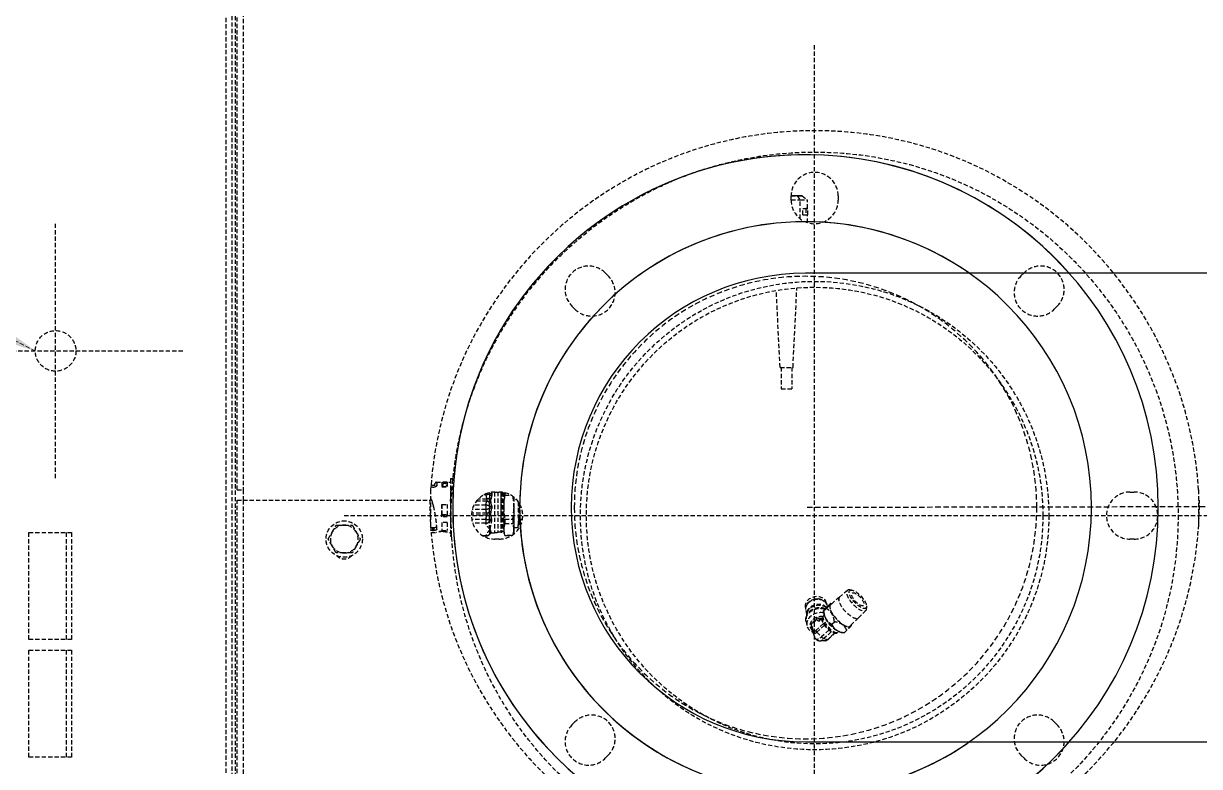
# Model space of a CAD drawing. Extents: x -76427 to 292734, y -42117 to 131250.
# Drawn here: x 7420 to 7970, y 11801 to 12148 of the extents above; entities that cross this region are included whole.
import ezdxf

# ---------------------------------------------------------------- set-up
doc = ezdxf.new("R2010")
doc.units = 0
doc.header["$LTSCALE"] = 10
doc.linetypes.add('XFM7P10PV$0$HIDDEN', pattern=[0.375, 0.25, -0.125])
doc.linetypes.add('XFM7Q10PV-200K$0$18P6-XFM7QB2-PV$0$HIDDEN', pattern=[0.3, 0.2, -0.1])
doc.layers.add('XFM7P10PV$0$U-PV', color=252, linetype='Continuous', lineweight=30)
doc.layers.add('XFM7Q10PV-200K$0$PV-EQ(FUTURE)', color=252, linetype='XFM7Q10PV-200K$0$18P6-XFM7QB2-PV$0$HIDDEN')
doc.styles.add('XFM7Q10PV-200K$0$Atlas Copco 3.5mm', font='arial.ttf')
doc.dimstyles.new('XFM7Q10PV-200K$0$Atlas Copco$7', dxfattribs={"dimscale": 10, "dimtxt": 3.5, "dimasz": 2.5, "dimexe": 2, "dimexo": 1, "dimgap": 0.762, "dimtad": 1, "dimdec": 1, "dimrnd": 1e-08, "dimtxsty": 'XFM7Q10PV-200K$0$Atlas Copco 3.5mm', "dimcen": 0.09, "dimdle": 10, "dimclrd": 7, "dimclre": 256, "dimclrt": 7, "dimadec": 1, "dimazin": 2, "dimtfac": 1, "dimtdec": 4, "dimtmove": 0, "dimatfit": 3, "dimfxl": 1, "dimtolj": 1, "dimlwd": 9, "dimlwe": 9, "dimarcsym": 0})

# ---------------------------------------------------------------- blocks, each defined once
blk = doc.blocks.new('XFM7P10PV$0$防震軟管-雙球橡膠-雙法蘭 - 200 mm-790921-CUB_L40')
at = {"color": 0}
for start, end in [(41.7665, 180), (41.7665, 180), (180, 318.1798), (180, 318.1798)]:
    blk.add_arc((130393.25, -107089.33), 165, start, end, dxfattribs=at)
blk = doc.blocks.new('XFM7P10PV$0$法蘭 - JIS 10K - 標準-1639320-CUB_L40')
at = {"color": 0}
for radius, start, end in [(165, 41.7665, 180), (133.7, 54.9348, 180), (133.7, 54.9348, 180), (165, 180, 318.1798), (133.7, 180, 194.7115), (133.7, 180, 304.4123), (133.7, 195, 304.4123)]:
    blk.add_arc((130393.25, -107089.33), radius, start, end, dxfattribs=at)
blk = doc.blocks.new('XFM7P10PV$0$法蘭 - JIS 10K - 標準-V47-CUB_L40')
at = {"color": 0}
for radius, start, end in [(165, 0, 180), (165, 0, 180), (133.7, 0, 180), (133.7, 0, 180), (165, 180, 0), (165, 180, 0), (133.7, 180, 0), (133.7, 180, 0)]:
    blk.add_arc((140066.12, -92668.05), radius, start, end, dxfattribs=at)
blk = doc.blocks.new('XFM7P10PV$0$短彎頭 - 焊接 1 - 90度 2-V234-CUB_L40')
blk.add_line((130595.76, -106979.78), (130595.76, -107198.88))
at = {"color": 0, "flags": 128}
for points in [[(130595.76, -106979.78), (130393.25, -106979.78)], [(130393.25, -107198.88), (130595.76, -107198.88)]]:
    blk.add_lwpolyline(points, dxfattribs=at)
at = {"color": 0}
blk.add_arc((130393.25, -107089.33), 109.55, 90, 270, dxfattribs=at)
blk = doc.blocks.new('XFM7P10PV')
at = {"layer": 'XFM7P10PV$0$U-PV', "color": 253, "linetype": 'XFM7P10PV$0$HIDDEN'}
blk.add_line((10417.7, 11926.5, 0), (7785.74, 11921.74), dxfattribs=at)
for start, end in [(0, 180), (180, 0)]:
    blk.add_arc((7785.74, 11921.74), 108.15, start, end, dxfattribs=at)
for name, p in [('XFM7P10PV$0$防震軟管-雙球橡膠-雙法蘭 - 200 mm-790921-CUB_L40', (-122607.51, 119011.07)), ('XFM7P10PV$0$法蘭 - JIS 10K - 標準-1639320-CUB_L40', (-122607.51, 119011.07)), ('XFM7P10PV$0$法蘭 - JIS 10K - 標準-V47-CUB_L40', (-132280.38, 104589.79)), ('XFM7P10PV$0$短彎頭 - 焊接 1 - 90度 2-V234-CUB_L40', (-122607.51, 119011.07))]:
    blk.add_blockref(name, p, dxfattribs=at)
blk = doc.blocks.new('XFM7Q10PV-200K$0$PV-主機 - Mega-V57-CUB_L40')
for p, q in [((524.98, 739.5), (524.98, 620.5)), ((334.98, 672.5), (334.98, 692.5)), ((334.98, 692.5), (384.98, 692.5)), ((384.98, 692.5), (384.98, 672.5)), ((389.98, 672.5), (389.98, 692.5)), ((389.98, 692.5), (439.98, 692.5)), ((439.98, 692.5), (439.98, 672.5)), ((465.48, 680), (584.48, 680)), ((384.98, 675), (334.98, 675)), ((384.98, 672.5), (334.98, 672.5)), ((439.98, 675), (389.98, 675)), ((439.98, 672.5), (389.98, 672.5)), ((-917.27, 600.25), (917.23, 600.25)), ((-920.47, 595), (455.21, 595)), ((918.65, 597.5), (-918.7, 597.5)), ((873.65, 596), (-873.7, 596)), ((455.21, 595), (455.21, 592.25)), ((459.98, 595), (918.65, 595)), ((459.98, 595), (459.98, 592.25)), ((455.21, 592.25), (-919.04, 592.25)), ((459.98, 592.25), (455.21, 592.25)), ((455.21, 592.25), (455.21, 505)), ((917.23, 592.25), (459.98, 592.25)), ((447.98, 545), (447.98, 105)), ((440.03, 504.36), (440.03, 501.75)), ((442.25, 503.68), (440.96, 503.69)), ((442.25, 503.04), (440.96, 503.04)), ((441.65, 501.69), (441.65, 501.69)), ((459.98, 504.6), (443.21, 504.6)), ((463.63, 502.03), (463.64, 495.29)), ((438.37, 495.27), (438.37, 494.73)), ((444.23, 495.3), (438.71, 495.28)), ((438.71, 494.75), (438.71, 495.28)), ((440.04, 495.79), (440.04, 495.28)), ((441.04, 499.29), (441.05, 496.79)), ((444.73, 499.29), (441.04, 499.29)), ((444.23, 494.96), (444.23, 495.3)), ((444.73, 496.8), (444.73, 499.3)), ((446.41, 494.99), (446.41, 495.31)), ((448.27, 495.31), (446.41, 495.31)), ((447.33, 496.8), (447.33, 499.3)), ((447.33, 499.3), (448.42, 499.3)), ((448.27, 495), (448.27, 495.31)), ((448.42, 499.3), (453.2, 499.31)), ((448.42, 499.3), (448.43, 496.81)), ((449.02, 495), (449.02, 495.31)), ((450.65, 495.31), (449.02, 495.31)), ((450.65, 494.98), (450.65, 495.31)), ((453.15, 494.92), (453.15, 495.31)), ((454.76, 495.31), (453.15, 495.31)), ((453.2, 499.31), (453.2, 496.81)), ((454.76, 494.86), (454.76, 495.31)), ((455.51, 494.83), (455.51, 495.31)), ((457.37, 495.31), (455.51, 495.31)), ((457.38, 494.74), (457.37, 495.31)), ((459.53, 494.61), (459.53, 495.31)), ((464.98, 495.29), (459.53, 495.31)), ((461.37, 499.3), (461.37, 496.8)), ((463.55, 499.29), (461.37, 499.28)), ((463.55, 496.79), (463.55, 499.29)), ((464.98, 494.15), (464.98, 495.29)), ((465.31, 495.28), (465.31, 494.11)), ((444.38, 478.75), (444.37, 484.89)), ((446.11, 478.75), (446.11, 485.34)), ((448.13, 478.31), (448.13, 485.5)), ((449.13, 478.31), (449.13, 485.44)), ((450.89, 478.76), (450.89, 485.11)), ((452.89, 478.76), (452.89, 484.34)), ((438.29, 478.72), (438.29, 479.72)), ((438.57, 478.72), (438.57, 480.2)), ((454.64, 478.31), (454.64, 483.25)), ((455.64, 478.31), (455.63, 482.4)), ((457.66, 478.76), (457.66, 479.72)), ((436.98, 472.5), (436.98, 474.5)), ((439.84, 475.93), (439.84, 474.67)), ((440.14, 471.67), (440.14, 473.07)), ((458.98, 474.5), (458.98, 472.5)), ((439.84, 470.35), (438.59, 469.89)), ((438.6, 466.75), (438.59, 469.89)), ((438.64, 469.9), (438.64, 466.68)), ((440.14, 471.65), (440.14, 471.25)), ((440.24, 471.15), (440.14, 471.25)), ((440.74, 470.95), (440.74, 470.55)), ((444.26, 469.92), (444.26, 466.13)), ((446.23, 469.93), (446.23, 466.14)), ((457.46, 469.93), (457.46, 466.93)), ((439.85, 465.65), (439.18, 465.89)), ((442.4, 465.65), (442.4, 463.65)), ((443.6, 463.65), (443.6, 463.35)), ((446.25, 463.36), (446.25, 461.64)), ((350.04, 438.49), (351.46, 437.08)), ((544.5, 437.08), (545.91, 438.49)), ((335.9, 421.52), (334.48, 422.93)), ((561.47, 422.93), (560.05, 421.52)), ((517.28, 341.15), (553.23, 342.92)), ((517.28, 340.63), (507.28, 340.63)), ((517.28, 335.63), (507.28, 335.63)), ((595.48, 336), (597.48, 336)), ((595.57, 336), (595.57, 331.78)), ((597.58, 333.13), (597.58, 336)), ((597.58, 333.46), (597.58, 336)), ((597.59, 336), (597.59, 330.83)), ((597.59, 336), (597.59, 331.46)), ((517.28, 335.11), (554.42, 333.31)), ((586.81, 331.78), (595.57, 331.78)), ((588.58, 330.49), (591.58, 330.49)), ((588.58, 330.49), (588.58, 329.05)), ((591.58, 330.49), (591.58, 329.06)), ((591.58, 330.49), (591.58, 329.63)), ((597.58, 333.13), (595.57, 331.78)), ((595.57, 331.78), (595.59, 328.34)), ((597.59, 330.83), (595.59, 328.34)), ((597.59, 331.46), (597.58, 333.46)), ((597.59, 330.83), (597.58, 333.13)), ((227.98, 325), (667.98, 325)), ((393.24, 325.81), (390.88, 324.91)), ((396.9, 326.6), (393.49, 325.89)), ((394.18, 325.63), (397.58, 326.34)), ((398.39, 328.99), (396.52, 328.6)), ((402.05, 328.69), (400.41, 329)), ((403.57, 329.17), (401.63, 328.77)), ((404.98, 329.38), (404.28, 329.24)), ((584.99, 328.34), (588.58, 328.34)), ((591.58, 329.06), (588.58, 329.05)), ((588.58, 329.05), (588.58, 328.19)), ((588.58, 328.19), (591.58, 328.2)), ((591.58, 329.63), (591.58, 328.2)), ((591.58, 328.2), (591.58, 329.06)), ((591.58, 328.34), (595.59, 328.34)), ((389.4, 320.14), (389.36, 322.67)), ((390.41, 320.62), (390.04, 318.89)), ((393.58, 317.19), (390.41, 320.62)), ((393.45, 323.94), (391.22, 321.82)), ((394.43, 318.34), (391.22, 321.82)), ((396.72, 320.4), (393.45, 323.94)), ((397.49, 320.87), (394.22, 324.41)), ((400.55, 321.11), (400.58, 321.08)), ((401.09, 320.82), (401.33, 320.56)), ((402.57, 320.83), (403.36, 320.86)), ((403.35, 320.8), (404.51, 319.54)), ((405.68, 319.05), (405.4, 318.99)), ((407.06, 319.42), (406.36, 319.27)), ((392.94, 315.75), (390.04, 318.89)), ((390.07, 318.69), (392.91, 315.61)), ((393.2, 314.33), (393.23, 314.29)), ((393.45, 313.76), (393.68, 313.51)), ((397.14, 317), (398.3, 315.74)), ((405.62, 318.77), (406.78, 317.51)), ((409.83, 313.38), (406.31, 317.46)), ((406.73, 316.98), (406.79, 317.47)), ((597.48, 314), (595.48, 314)), ((393.32, 312.29), (393.19, 311.22)), ((393.2, 311.17), (394.36, 309.91)), ((400.16, 304.46), (396.38, 308.29)), ((413, 309.7), (409.83, 313.38)), ((413.09, 307.57), (413.23, 308.59)), ((396.83, 307.84), (396.62, 307.83)), ((403.58, 301), (400.16, 304.46)), ((405.7, 300.74), (404.66, 300.68)), ((334.48, 227.07), (335.9, 228.48)), ((560.05, 228.48), (561.47, 227.07)), ((351.46, 212.92), (350.04, 211.51)), ((545.91, 211.51), (544.5, 212.92)), ((436.98, 175.5), (436.98, 177.5)), ((458.98, 177.5), (458.98, 175.5)), ((459.98, 145.4), (443.21, 145.4))]:
    blk.add_line(p, q)
for centre, radius in [((524.98, 680), 9.5), ((436.98, 545), 8.5), ((447.98, 325), 170), ((447.98, 325), 109.54), ((447.98, 325), 109.54), ((447.98, 325), 106.77)]:
    blk.add_circle(centre, radius)
for centre, radius, start, end in [((436.98, 545), 6.5, 120, 180), ((436.98, 545), 6.5, 60, 120), ((436.98, 545), 6.5, 0, 60), ((432.71, 545), 5, 132.9888, 227.0112), ((436.98, 545), 6.5, 180, 240), ((436.98, 545), 6.5, 300, 0), ((436.98, 545), 6.5, 240, 300), ((455.21, 325), 180, 90, 270), ((447.98, 325), 180, 273.8226, 86.1774), ((447.98, 474.5), 11, 0, 180), ((447.98, 472.5), 11, 180, 0), ((342.26, 430.71), 11, 45, 225), ((553.69, 430.71), 11, 315, 135), ((343.68, 429.3), 11, 225, 45), ((552.27, 429.3), 11, 135, 315), ((595.48, 325), 11, 90, 270), ((597.48, 325), 11, 270, 90), ((393.18, 321.72), 4, 132.1053, 159.7401), ((343.68, 220.7), 11, 315, 135), ((552.27, 220.7), 11, 45, 225), ((342.26, 219.29), 11, 135, 315), ((553.69, 219.29), 11, 225, 45), ((447.98, 177.5), 11, 0, 180), ((447.98, 175.5), 11, 180, 0)]:
    blk.add_arc(centre, radius, start, end)
for centre, major_axis, ratio, start_param, end_param in [((440.87, 495.27), (-2.5, 0), 0.002555, 5.755055, 6.283185), ((451.83, 499.28), (11.8, 0), 0.002555, 2.217327, 2.724842), ((451.84, 496.78), (-11.8, 0), 0.002555, 5.35892, 5.866434), ((446.39, 495.3), (-2.5, 0), 0.002555, 4.707858, 5.755055), ((451.83, 499.28), (11.8, 0), 0.002555, 1.454886, 1.9624), ((451.84, 496.78), (-11.8, 0), 0.002555, 4.596478, 5.103993), ((448.28, 495.31), (1.5, 0), 0.002555, 4.707858, 5.231456), ((451.89, 495.31), (-2.5, 0), 0.002555, 4.184259, 5.231456), ((455.51, 495.31), (1.5, 0), 0.002555, 4.184259, 4.707858), ((457.36, 495.3), (-2.5, 0), 0.002555, 3.66066, 4.707858), ((451.83, 499.28), (11.8, 0), 0.002555, 0.122932, 0.630447), ((451.84, 496.78), (11.8, 0), 0.002555, 0.122932, 0.630447), ((462.23, 498.03), (0.424, -0.736), 0.999986, 0, 3.123232), ((462.81, 495.28), (2.5, 0), 0.002555, 6.283185, 6.802253), ((440.29, 478.72), (-2, 0), 0.002555, 6.283184, 6.28319), ((440.29, 478.72), (-2, 0), 0.002555, 5.755961, 6.283184), ((440.29, 478.72), (0.42, 1.95), 0.858325, 1.75037, 2.738476), ((446.1, 478.75), (2, 0), 0.002555, 1.567166, 2.614377), ((446.1, 478.74), (-0.47, 1.94), 0.856116, 1.363348, 2.35132), ((446.1, 478.74), (0.23, 1.98), 0.003299, 3.729911, 4.717883), ((451.88, 478.76), (-2, 0), 0.002555, 4.185165, 5.232364), ((451.88, 478.75), (-0.27, 1.98), 0.492341, 1.49873, 2.486693), ((451.89, 478.75), (-0.27, -1.98), 0.498573, 0.656017, 1.643942), ((457.65, 478.75), (-2, 0), 0.002555, 4.476917, 4.708765), ((457.65, 478.75), (0.23, -1.98), 0.003889, 0.587481, 1.575445), ((438.57, 475.99), (1.24, -0.39), 0.978357, 0.308397, 1.316707), ((451.84, 473.08), (-11.75, 0), 0.002555, 4.060126, 6.375471), ((451.84, 474.68), (-12, 0), 0.002555, 4.076085, 6.283185), ((451.84, 473.08), (-11.7, 0), 0.002555, 4.056858, 6.283185), ((438.56, 475.99), (1.92, -0.55), 0.979834, 0.832042, 0.832094), ((438.77, 476.28), (-1.15, 1.64), 0.974642, 4.4504, 4.450432), ((439.26, 476.28), (0.77, 1.85), 0.937314, 5.377493, 5.377515), ((439.26, 476.28), (0.77, 1.85), 0.937321, 5.301463, 5.301469), ((440, 475.98), (0.8, 1.83), 0.872822, 5.526535, 5.526557), ((440.64, 475.98), (0.7, -1.87), 0.824908, 1.752861, 1.75288), ((441.75, 476.27), (-0.39, 1.96), 0.752597, 4.954377, 4.954387), ((444.69, 476.02), (0.3, 1.26), 0.527227, 4.831976, 5.840284), ((445.24, 475.96), (0, 1.3), 0.49617, 4.706495, 5.719577), ((445.8, 476.02), (-0.29, 1.26), 0.444435, 4.606228, 5.614539), ((448.13, 478.31), (0.59, 1.91), 0.002715, 4.034865, 4.715887), ((447.52, 476.33), (-0.18, 1.29), 0.321517, 4.664716, 5.316845), ((450.13, 478.31), (-0.67, 1.88), 0.47404, 1.400929, 2.081957), ((449.39, 476.33), (0.17, 1.29), 0.183371, 4.734474, 5.386597), ((451.25, 476.03), (-0.26, -1.27), 0.043805, 1.574841, 2.58315), ((452.53, 476.03), (-0.26, 1.27), 0.050888, 0.557009, 1.56532), ((453.63, 478.31), (0.67, 1.88), 0.480044, 4.204002, 4.885026), ((454.39, 476.33), (-0.17, 1.29), 0.190427, 0.895607, 1.547732), ((455.63, 478.31), (-0.59, 1.91), 0.004216, 4.03273, 4.71375), ((456.25, 476.33), (0.18, 1.29), 0.328303, 0.967408, 1.619536), ((457.97, 476.03), (-0.29, -1.26), 0.450736, 3.812057, 4.82037), ((459.07, 476.03), (0.3, -1.26), 0.533201, 3.582534, 4.590835), ((457.66, 478.75), (-0.47, -1.94), 0.859605, 0.794169, 0.878975), ((451.84, 469.9), (-13.25, 0), 0.002555, 6.19745, 6.283185), ((451.84, 471.68), (-11.7, 0), 0.002555, 4.060015, 6.714627), ((451.84, 471.15), (-11.6, 0), 0.002555, 4.058959, 6.530478), ((451.84, 470.35), (-12, 0), 0.002555, 5.759587, 6.276166), ((451.84, 471.25), (-11.7, 0), 0.002555, 4.064232, 6.28574), ((451.84, 471.65), (-11.7, 0), 0.002555, 4.060214, 6.283185), ((451.84, 471.15), (-11.3, 0), 0.002555, 4.038483, 6.350448), ((451.84, 470.95), (-11.1, 0), 0.002555, 4.027066, 6.283185), ((451.84, 470.55), (-11.1, 0), 0.002555, 4.03444, 6.283185), ((451.84, 471.68), (-9.78, 0), 0.002555, 3.900139, 6.572371), ((451.84, 470.35), (-12, 0), 0.002555, 4.712389, 5.759587), ((451.84, 469.9), (-13.25, 0), 0.002555, 5.150251, 5.321725), ((451.84, 471.68), (-7.07, 0), 0.002555, 3.077856, 6.346922), ((451.84, 471.68), (-6.19, 0), 0.002555, 3.164564, 6.260214), ((451.84, 471.68), (3.51, 0), 0.002555, 0.433558, 2.708035), ((451.84, 471.68), (2.34, 0), 0.002555, 0.890568, 2.251024), ((451.84, 470.35), (-12, 0), 0.002555, 4.097238, 4.712389), ((451.84, 469.9), (-13.25, 0), 0.002555, 4.17115, 4.274528), ((451.85, 465.65), (-12, 0), 0.002555, 5.759587, 6.806785), ((451.85, 465.65), (-12, 0), 0.002555, 4.712389, 5.759587), ((451.85, 465.65), (12, 0), 0.002555, 3.665192, 3.805647), ((451.85, 463.65), (-9.45, 0), 0.002555, 4.422865, 6.792629), ((451.85, 465.65), (-9.45, 0), 0.002555, 4.184941, 6.283185), ((451.85, 463.35), (-8.25, 0), 0.002555, 4.433653, 7.107871), ((451.85, 463.65), (-8.3, 0), 0.002555, 4.381849, 6.393005), ((451.85, 463.35), (-7.19, 0), 0.002555, 4.391608, 6.960383), ((451.85, 466.11), (13.25, 0), 0.002555, 2.008658, 2.180133), ((451.85, 465.65), (-12, 0), 0.002555, 4.304305, 4.712389), ((517.28, 338.13), (0, 3.02), 0.001283, 0.000063, 3.14153), ((507.28, 338.13), (0, 2.5), 0.001283, 6.283185, 9.424778), ((393.59, 322.32), (-3.24, 2.19), 0.492078, 5.950749, 7.408794), ((394.89, 324.24), (-1.96, 1.33), 0.492078, 5.950749, 7.408794), ((397.76, 322.68), (-1.24, 5.92), 0.785698, 4.235623, 7.128183), ((393.7, 324.91), (-0.205, 0.979), 0.785698, 5.363423, 6.283185), ((395.13, 324.6), (-1.25, 0.84), 0.492078, 5.837997, 7.408794), ((396.96, 322.51), (-0.97, 4.63), 0.785698, 4.236647, 6.840566), ((396.47, 322.41), (-0.86, 4.1), 0.785698, 5.993727, 6.572644), ((396.47, 322.41), (0.86, -4.1), 0.785698, 1.919298, 2.524361), ((399.63, 323.07), (-1.24, 5.92), 0.785698, 4.064013, 6.283185), ((400.14, 323.17), (-1.22, 5.82), 0.785698, 3.9829, 5.965367), ((402.31, 323.63), (-1.06, 5.06), 0.785698, 3.584582, 6.167229), ((401.8, 323.52), (-1.08, 5.16), 0.785698, 3.687547, 5.965367), ((404.63, 324.11), (-1.06, 5.06), 0.785698, 3.141593, 6.283185), ((404.93, 324.17), (-1.04, 4.98), 0.785698, 3.308509, 6.116269), ((406.02, 324.4), (-1.04, 4.98), 0.785698, 3.141593, 6.283185), ((404.87, 324.16), (1.02, -4.88), 0.785698, 0.582721, 2.558872), ((392.78, 321.12), (-3.24, 2.19), 0.492078, 0.120438, 1.125608), ((391.47, 319.19), (-1.96, 1.33), 0.492078, 0.332436, 1.125608), ((393.18, 321.72), (-2.94, -2.71), 0.374883, 5.062479, 5.481358), ((396.87, 317.72), (-3.67, -3.39), 0.374883, 3.141593, 6.283185), ((397.27, 317.29), (-3.82, -3.53), 0.374883, 3.141593, 6.283185), ((398.65, 315.79), (5.06, 4.67), 0.374883, 0.416294, 2.725299), ((393.73, 323.69), (-0.735, -0.678), 0.374883, 3.701122, 4.74832), ((398.09, 316.4), (3.82, 3.53), 0.374883, 0.726804, 2.414789), ((402.54, 321.27), (-3.58, 2.42), 0.492078, 5.899688, 7.148069), ((402.29, 320.91), (-2.86, 1.94), 0.492078, 5.919029, 6.615621), ((401.93, 320.37), (-2.51, 1.69), 0.492078, 6.085177, 6.387225), ((401.74, 320.1), (-2.18, 1.47), 0.492078, 6.068562, 6.322798), ((396.47, 322.41), (0.86, -4.1), 0.785698, 1.245849, 1.480894), ((401.65, 319.97), (-1.9, 1.28), 0.492078, 5.967335, 6.019811), ((390.81, 319.36), (-0.735, -0.678), 0.374883, 5.795517, 6.283185), ((401.32, 312.9), (5.06, 4.67), 0.374883, 6.081095, 9.626868), ((401.32, 312.9), (-4.97, -4.59), 0.374883, 3.128956, 6.295822), ((404.97, 308.95), (-4.83, -4.46), 0.374883, 3.128016, 6.296762), ((404.97, 308.94), (4.83, 4.46), 0.374883, 6.270548, 9.437415), ((408.27, 305.37), (-4.71, -4.35), 0.374883, 2.71144, 6.713338), ((404.97, 308.95), (4.83, 4.46), 0.374883, 6.274987, 6.282246), ((404.97, 308.95), (-4.83, -4.46), 0.374883, 0.00094, 0.008198)]:
    blk.add_ellipse(centre, major_axis=major_axis, ratio=ratio, start_param=start_param, end_param=end_param)
for centre, major_axis, ratio in [((447.98, 498.05), (-0.002, 0.85), 0.496069), ((462.24, 498.03), (0, 0.85), 0.999993), ((408.81, 304.79), (4.06, 3.75), 0.374883), ((408.81, 304.79), (2.9, 2.68), 0.374883)]:
    blk.add_ellipse(centre, major_axis=major_axis, ratio=ratio)
for points, weights in [([(430.48, 548.75), (432.22, 549.76), (433.73, 550.63)], [1.07595444278, 1.07665212978, 1]), ([(433.73, 550.63), (435.23, 551.5), (436.98, 552.51)], [1, 1.07665212978, 1.07595444278]), ([(436.98, 552.51), (438.72, 551.5), (440.23, 550.63)], [1.07595444278, 1.07665212978, 1]), ([(440.23, 550.63), (441.73, 549.76), (443.48, 548.75)], [1, 1.07665212978, 1.07595444278]), ([(430.48, 545), (430.48, 546.74), (430.48, 548.75)], [1, 1.07665212978, 1.07595444278]), ([(430.48, 541.25), (430.48, 543.26), (430.48, 545)], [1.07595444278, 1.07665212978, 1]), ([(443.48, 548.75), (443.48, 546.74), (443.48, 545)], [1.07595444278, 1.07665212978, 1]), ([(443.48, 545), (443.48, 543.26), (443.48, 541.25)], [1, 1.07665212978, 1.07595444278]), ([(433.73, 539.37), (432.22, 540.24), (430.48, 541.25)], [1, 1.07665212978, 1.07595444278]), ([(436.98, 537.49), (435.23, 538.5), (433.73, 539.37)], [1.07595444278, 1.07665212978, 1]), ([(440.23, 539.37), (438.72, 538.5), (436.98, 537.49)], [1, 1.07665212978, 1.07595444278]), ([(443.48, 541.25), (441.73, 540.24), (440.23, 539.37)], [1.07595444278, 1.07665212978, 1]), ([(399.21, 324.44), (397.88, 325.18), (397.64, 326.14)], [1, 1.04757529218, 1]), ([(403.35, 320.8), (398.97, 320.28), (397.14, 317)], [1, 1.15470053838, 1]), ([(398.3, 315.74), (402.68, 316.27), (404.51, 319.54)], [1, 1.15470053838, 1]), ([(405.62, 318.77), (403.21, 321.17), (403.35, 320.8)], [1, 1.15470053838, 1]), ([(404.51, 319.54), (406.92, 317.15), (406.78, 317.51)], [1, 1.15470053838, 1]), ([(397.14, 317), (393.9, 315.47), (393.2, 311.17)], [1, 1.15470053838, 1]), ([(394.36, 309.91), (397.6, 311.45), (398.3, 315.74)], [1, 1.15470053838, 1]), ([(393.2, 311.17), (393.18, 311.2), (393.19, 311.22)], [1, 1.01094170741, 1.02033563791]), ([(396.62, 307.83), (396.46, 307.82), (394.36, 309.91)], [1.03742438936, 1.13292254243, 1])]:
    blk.add_rational_spline(points, weights, degree=2)
for points, degree, knots in [([(440.52, 498.77), (440.52, 499.15), (440.49, 499.54), (440.38, 500.24), (440.32, 500.55), (440.19, 501.09), (440.12, 501.34), (440.04, 501.68), (440.03, 501.77), (440.04, 501.77)], 3, [-0.9807268, -0.9807268, -0.9807268, -0.9807268, -0.8652674, -0.8652674, -0.749808, -0.749808, -0.6100356, -0.6100356, -0.4767544, -0.4767544, -0.4767544, -0.4767544]), ([(440.58, 498.78), (440.58, 499.16), (440.56, 499.56), (440.47, 500.29), (440.41, 500.62), (440.28, 501.16), (440.21, 501.4), (440.09, 501.71), (440.05, 501.78), (440.04, 501.77), (440.04, 501.77), (440.04, 501.77)], 3, [0, 0, 0, 0, 0.1122436, 0.1122436, 0.2244871, 0.2244871, 0.3473751, 0.3473751, 0.4702632, 0.4702632, 0.4767544, 0.4767544, 0.4767544, 0.4767544]), ([(440.96, 503.69), (440.96, 503.78), (440.97, 503.88), (440.99, 504.07), (441, 504.16), (441.03, 504.32), (441.05, 504.38), (441.07, 504.44)], 3, [-0.22712492, -0.22712492, -0.22712492, -0.22712492, -0.19757148, -0.19757148, -0.16803014, -0.16803014, -0.1450375, -0.1450375, -0.1450375, -0.1450375]), ([(441.65, 501.69), (441.55, 501.69), (441.47, 501.72), (441.3, 501.84), (441.22, 501.94), (441.1, 502.18), (441.05, 502.32), (441, 502.56), (440.99, 502.66), (440.97, 502.84), (440.96, 502.94), (440.96, 503.04)], 3, [-0.2260437, -0.2260437, -0.2260437, -0.2260437, -0.1713884, -0.1713884, -0.1131901, -0.1131901, -0.0586216, -0.0586216, -0.0293443, -0.0293443, 0, 0, 0, 0]), ([(441.65, 501.69), (441.87, 501.69), (442.12, 501.7), (442.65, 501.72), (442.94, 501.74), (443.86, 501.81), (444.54, 501.88), (445.77, 502.02), (446.29, 502.09), (447.51, 502.27), (448.23, 502.39), (449.71, 502.65), (450.46, 502.8), (452.37, 503.21), (453.53, 503.5), (455.44, 504.07), (456.22, 504.32), (456.95, 504.6)], 3, [0, 0, 0, 0, 0.133961, 0.133961, 0.267899, 0.267899, 0.535926, 0.535926, 0.714399, 0.714399, 0.945549, 0.945549, 1.176604, 1.176604, 1.534564, 1.534564, 1.79258, 1.79258, 1.79258, 1.79258]), ([(442.25, 503.68), (442.25, 503.78), (442.25, 503.88), (442.27, 504.09), (442.29, 504.19), (442.33, 504.38), (442.35, 504.46), (442.37, 504.54)], 3, [-0.21221659, -0.21221659, -0.21221659, -0.21221659, -0.18251638, -0.18251638, -0.1494368, -0.1494368, -0.1194476, -0.1194476, -0.1194476, -0.1194476]), ([(442.7, 501.73), (442.64, 501.76), (442.58, 501.81), (442.53, 501.87), (442.39, 502.08), (442.31, 502.37), (442.27, 502.59), (442.25, 502.81), (442.25, 503.04)], 5, [0.331769, 0.331769, 0.331769, 0.331769, 0.331769, 0.331769, 1.036453, 1.036453, 1.036453, 2.225796, 2.225796, 2.225796, 2.225796, 2.225796, 2.225796]), ([(451.94, 503.12), (452.07, 503.16), (452.2, 503.19), (452.33, 503.23), (452.94, 503.4), (453.53, 503.57), (454.11, 503.76), (454.88, 504.02), (455.63, 504.29), (456.35, 504.6)], 3, [17.654247, 17.654247, 17.654247, 17.654247, 18.364351, 18.364351, 18.364351, 21.644908, 21.644908, 21.644908, 26.044963, 26.044963, 26.044963, 26.044963]), ([(461.24, 503.7), (461.24, 503.8), (461.25, 503.89), (461.28, 504.08), (461.3, 504.18), (461.35, 504.35), (461.38, 504.43), (461.42, 504.5)], 3, [-0.22712492, -0.22712492, -0.22712492, -0.22712492, -0.19757148, -0.19757148, -0.16803014, -0.16803014, -0.1396511, -0.1396511, -0.1396511, -0.1396511]), ([(462.08, 501.7), (461.99, 501.7), (461.9, 501.73), (461.71, 501.85), (461.61, 501.95), (461.45, 502.19), (461.38, 502.33), (461.3, 502.58), (461.28, 502.67), (461.25, 502.86), (461.24, 502.96), (461.24, 503.05)], 3, [-0.2260437, -0.2260437, -0.2260437, -0.2260437, -0.1713884, -0.1713884, -0.1131901, -0.1131901, -0.0586216, -0.0586216, -0.0293443, -0.0293443, 0, 0, 0, 0]), ([(462.23, 502.02), (462.23, 501.95), (462.2, 501.89), (462.12, 501.84), (462, 501.8), (461.85, 501.77), (461.84, 501.77), (461.84, 501.77), (461.84, 501.77)], 5, [12.429289, 12.429289, 12.429289, 12.429289, 12.429289, 12.429289, 15.563908, 15.563908, 15.563908, 15.579301, 15.579301, 15.579301, 15.579301, 15.579301, 15.579301]), ([(463.63, 502.06), (463.66, 501.94), (463.54, 501.85), (463.15, 501.76), (462.99, 501.73), (462.59, 501.7), (462.35, 501.7), (462.08, 501.7)], 3, [-0.6472974, -0.6472974, -0.6472974, -0.6472974, -0.3233909, -0.3233909, -0.1617156, -0.1617156, 0, 0, 0, 0]), ([(463.63, 502.06), (463.6, 502.2), (463.39, 502.37), (462.91, 502.64), (462.77, 502.71), (462.5, 502.85), (462.37, 502.91), (462.23, 502.97)], 3, [0.000001, 0.000001, 0.000001, 0.000001, 0.3505304, 0.3505304, 0.4670758, 0.4670758, 0.5563693, 0.5563693, 0.5563693, 0.5563693]), ([(440.52, 498.77), (440.52, 498.38), (440.49, 497.99), (440.38, 497.29), (440.32, 496.98), (440.19, 496.44), (440.12, 496.2), (440.04, 495.87), (440.03, 495.78), (440.04, 495.78)], 3, [0.9807268, 0.9807268, 0.9807268, 0.9807268, 1.0961862, 1.0961862, 1.2116455, 1.2116455, 1.351418, 1.351418, 1.4846992, 1.4846992, 1.4846992, 1.4846992]), ([(440.58, 498.78), (440.58, 498.41), (440.56, 498.01), (440.47, 497.28), (440.41, 496.95), (440.28, 496.4), (440.21, 496.16), (440.09, 495.85), (440.06, 495.78), (440.04, 495.77), (440.04, 495.77), (440.04, 495.78)], 3, [-1.9614536, -1.9614536, -1.9614536, -1.9614536, -1.84921, -1.84921, -1.7369664, -1.7369664, -1.6140784, -1.6140784, -1.4911904, -1.4911904, -1.4846992, -1.4846992, -1.4846992, -1.4846992]), ([(439.23, 477.03), (439.05, 477.14), (438.88, 477.29), (438.61, 477.62), (438.5, 477.81), (438.35, 478.21), (438.31, 478.42), (438.3, 478.66), (438.29, 478.69), (438.29, 478.72)], 3, [0, 0, 0, 0, 0.0648552, 0.0648552, 0.1285229, 0.1285229, 0.1922731, 0.1922731, 0.2013202, 0.2013202, 0.2013202, 0.2013202]), ([(441.47, 476.79), (441.4, 476.85), (441.34, 476.91), (441.27, 476.97), (440.8, 477.38), (440.32, 477.79), (439.82, 478.13), (439.55, 478.32), (439.27, 478.48), (438.97, 478.59), (438.84, 478.65), (438.7, 478.69), (438.57, 478.72)], 3, [0, 0, 0, 0, 0.655162, 0.655162, 0.655162, 5.204704, 5.204704, 5.204704, 7.656055, 7.656055, 7.656055, 8.771719, 8.771719, 8.771719, 8.771719]), ([(441.47, 476.79), (441.47, 476.79), (441.48, 476.79), (441.48, 476.8), (441.57, 476.87), (441.65, 476.95), (441.74, 477.02), (442.27, 477.5), (442.81, 477.97), (443.4, 478.32), (443.71, 478.51), (444.03, 478.67), (444.38, 478.75)], 3, [0, 0, 0, 0, 0.028373, 0.028373, 0.028373, 0.850757, 0.850757, 0.850757, 6.019946, 6.019946, 6.019946, 8.773224, 8.773224, 8.773224, 8.773224]), ([(457.66, 478.76), (457.61, 478.75), (457.56, 478.75), (457.51, 478.74), (456.86, 478.65), (456.23, 478.5), (455.64, 478.31)], 3, [1.138628, 1.138628, 1.138628, 1.138628, 1.338375, 1.338375, 1.338375, 4.004037, 4.004037, 4.004037, 4.004037]), ([(439.24, 477.07), (439.24, 477.06), (439.24, 477.06), (439.24, 477.05), (439.24, 477.04), (439.23, 477.03), (439.23, 477.03), (439.23, 477.03), (439.23, 477.03)], 5, [0.544604, 0.544604, 0.544604, 0.544604, 0.544604, 0.544604, 0.926317, 0.926317, 0.926317, 1.772154, 1.772154, 1.772154, 1.772154, 1.772154, 1.772154]), ([(439.84, 475.93), (439.84, 476.03), (439.83, 476.13), (439.78, 476.35), (439.73, 476.46), (439.6, 476.69), (439.51, 476.8), (439.36, 476.94), (439.3, 476.99), (439.23, 477.03)], 3, [0, 0, 0, 0, 0.0302741, 0.0302741, 0.0671111, 0.0671111, 0.1085576, 0.1085576, 0.1310156, 0.1310156, 0.1310156, 0.1310156]), ([(441.47, 476.79), (441.47, 476.79), (441.47, 476.79), (441.47, 476.79), (441.44, 476.8), (441.41, 476.8), (441.39, 476.8), (441.32, 476.82), (441.26, 476.83), (441.23, 476.83), (440.87, 476.89), (440.55, 476.96), (440.29, 477), (439.95, 477.06), (439.66, 477.09), (439.58, 477.1), (439.46, 477.1), (439.35, 477.09), (439.31, 477.08), (439.28, 477.08), (439.24, 477.07)], 5, [0, 0, 0, 0, 0, 0, 0.034404, 0.034404, 0.034404, 0.466948, 0.466948, 0.466948, 1.109446, 1.109446, 1.109446, 6.83405, 6.83405, 6.83405, 9.302233, 9.302233, 9.302233, 10.501363, 10.501363, 10.501363, 10.501363, 10.501363, 10.501363]), ([(441.47, 476.79), (441.37, 476.77), (441.26, 476.74), (441.17, 476.72), (440.97, 476.67), (440.79, 476.62), (440.63, 476.57), (440.4, 476.49), (440.23, 476.41), (440.1, 476.32), (439.96, 476.23), (439.89, 476.12), (439.86, 475.99)], 3, [0, 0, 0, 0, 1.109446, 1.109446, 1.109446, 3.417025, 3.417025, 3.417025, 6.83405, 6.83405, 6.83405, 10.501363, 10.501363, 10.501363, 10.501363]), ([(441.47, 476.79), (441.47, 476.79), (441.48, 476.79), (441.48, 476.79), (441.51, 476.8), (441.54, 476.8), (441.57, 476.81), (441.63, 476.82), (441.69, 476.83), (441.72, 476.83), (441.95, 476.87), (442.19, 476.91), (442.4, 476.94), (442.84, 477), (443.3, 477.05), (443.54, 477.07), (444.02, 477.11), (444.51, 477.12), (444.76, 477.12), (445, 477.12), (445.25, 477.1)], 5, [0, 0, 0, 0, 0, 0, 0.034364, 0.034364, 0.034364, 0.518652, 0.518652, 0.518652, 1.036651, 1.036651, 1.036651, 4.23487, 4.23487, 4.23487, 7.401243, 7.401243, 7.401243, 10.503697, 10.503697, 10.503697, 10.503697, 10.503697, 10.503697]), ([(441.47, 476.79), (442.24, 476.63), (443.3, 476.47), (444.41, 476.24), (444.74, 476.17), (445.07, 476.1), (445.39, 476.02)], 3, [0, 0, 0, 0, 8.083584, 8.083584, 8.083584, 10.503697, 10.503697, 10.503697, 10.503697]), ([(445.25, 477.1), (445.28, 477.09), (445.32, 477.08), (445.35, 477.07), (445.43, 477.06), (445.5, 477.06), (445.58, 477.06)], 3, [0.54464, 0.54464, 0.54464, 0.54464, 0.902469, 0.902469, 0.902469, 1.74442, 1.74442, 1.74442, 1.74442]), ([(445.58, 477.06), (445.66, 477.06), (445.75, 477.06), (445.85, 477.08), (445.87, 477.09), (445.89, 477.09), (445.92, 477.1)], 3, [0, 0, 0, 0, 0.992032, 0.992032, 0.992032, 1.200265, 1.200265, 1.200265, 1.200265]), ([(445.92, 477.1), (446.26, 477.12), (446.61, 477.13), (446.96, 477.13), (447.34, 477.12), (447.71, 477.11), (447.73, 477.11), (447.75, 477.11), (447.76, 477.11)], 5, [0, 0, 0, 0, 0, 0, 3.201081, 3.201081, 3.201081, 3.346331, 3.346331, 3.346331, 3.346331, 3.346331, 3.346331]), ([(447.76, 477.11), (447.85, 477.1), (447.93, 477.09), (448.02, 477.09), (448.28, 477.08), (448.55, 477.07), (448.82, 477.07), (449.01, 477.07), (449.19, 477.08), (449.36, 477.09), (449.47, 477.09), (449.58, 477.1), (449.68, 477.11)], 3, [0.564238, 0.564238, 0.564238, 0.564238, 0.982384, 0.982384, 0.982384, 2.282202, 2.282202, 2.282202, 3.156484, 3.156484, 3.156484, 3.69067, 3.69067, 3.69067, 3.69067]), ([(447.95, 476.32), (448.22, 476.37), (448.54, 476.39), (448.86, 476.39), (449.13, 476.38), (449.39, 476.36), (449.63, 476.32)], 3, [0.56422, 0.56422, 0.56422, 0.56422, 2.282195, 2.282195, 2.282195, 3.690675, 3.690675, 3.690675, 3.690675]), ([(448.13, 478.31), (448.18, 478.28), (448.23, 478.25), (448.28, 478.23), (448.43, 478.15), (448.57, 478.11), (448.71, 478.13), (448.8, 478.14), (448.9, 478.17), (448.99, 478.22), (449.04, 478.24), (449.09, 478.28), (449.13, 478.31)], 3, [2.05844, 2.05844, 2.05844, 2.05844, 2.411755, 2.411755, 2.411755, 3.506303, 3.506303, 3.506303, 4.23929, 4.23929, 4.23929, 4.648478, 4.648478, 4.648478, 4.648478]), ([(449.68, 477.11), (449.73, 477.11), (449.78, 477.11), (449.84, 477.11), (450.2, 477.13), (450.56, 477.13), (450.87, 477.13), (451.18, 477.12), (451.48, 477.1), (451.49, 477.1), (451.5, 477.1), (451.5, 477.1)], 5, [3.908173, 3.908173, 3.908173, 3.908173, 3.908173, 3.908173, 4.38576, 4.38576, 4.38576, 7.199302, 7.199302, 7.199302, 7.254475, 7.254475, 7.254475, 7.254475, 7.254475, 7.254475]), ([(452.46, 476.02), (452.05, 475.93), (451.78, 475.93), (451.38, 476.01), (451.36, 476.01), (451.33, 476.02), (451.31, 476.02)], 3, [0.54463, 0.54463, 0.54463, 0.54463, 2.816323, 2.816323, 2.816323, 2.944788, 2.944788, 2.944788, 2.944788]), ([(452.27, 477.1), (452.25, 477.1), (452.22, 477.09), (452.19, 477.09), (452.1, 477.07), (452.01, 477.07), (451.95, 477.06), (451.84, 477.06), (451.71, 477.07), (451.65, 477.08), (451.58, 477.09), (451.5, 477.1)], 5, [0.544636, 0.544636, 0.544636, 0.544636, 0.544636, 0.544636, 0.926317, 0.926317, 0.926317, 1.914235, 1.914235, 1.914235, 2.944784, 2.944784, 2.944784, 2.944784, 2.944784, 2.944784]), ([(452.27, 477.1), (452.37, 477.11), (452.47, 477.11), (452.57, 477.12), (452.92, 477.13), (453.28, 477.13), (453.53, 477.13), (453.8, 477.12), (454.07, 477.11), (454.08, 477.11), (454.08, 477.11), (454.09, 477.11)], 5, [1.277708, 1.277708, 1.277708, 1.277708, 1.277708, 1.277708, 2.195106, 2.195106, 2.195106, 4.546514, 4.546514, 4.546514, 4.62528, 4.62528, 4.62528, 4.62528, 4.62528, 4.62528]), ([(454.09, 477.11), (454.17, 477.1), (454.25, 477.1), (454.34, 477.09), (454.6, 477.08), (454.87, 477.07), (455.14, 477.07), (455.32, 477.07), (455.5, 477.08), (455.68, 477.09), (455.79, 477.09), (455.9, 477.1), (456.01, 477.11)], 3, [0.564238, 0.564238, 0.564238, 0.564238, 0.982384, 0.982384, 0.982384, 2.282202, 2.282202, 2.282202, 3.156484, 3.156484, 3.156484, 3.69067, 3.69067, 3.69067, 3.69067]), ([(454.14, 476.33), (454.43, 476.37), (454.76, 476.39), (455.08, 476.39), (455.34, 476.38), (455.6, 476.36), (455.82, 476.33)], 3, [0.56422, 0.56422, 0.56422, 0.56422, 2.282202, 2.282202, 2.282202, 3.690672, 3.690672, 3.690672, 3.690672]), ([(454.64, 478.31), (454.68, 478.28), (454.72, 478.25), (454.77, 478.23), (454.9, 478.15), (455.04, 478.11), (455.18, 478.13), (455.27, 478.14), (455.37, 478.17), (455.47, 478.22), (455.52, 478.25), (455.58, 478.28), (455.64, 478.31)], 3, [2.05844, 2.05844, 2.05844, 2.05844, 2.411755, 2.411755, 2.411755, 3.506303, 3.506303, 3.506303, 4.23929, 4.23929, 4.23929, 4.64849, 4.64849, 4.64849, 4.64849]), ([(457.85, 477.1), (457.84, 477.1), (457.83, 477.1), (457.82, 477.1), (457.63, 477.11), (457.45, 477.12), (457.27, 477.12), (456.92, 477.13), (456.56, 477.12), (456.37, 477.12), (456.19, 477.12), (456.01, 477.11)], 5, [1.276226, 1.276226, 1.276226, 1.276226, 1.276226, 1.276226, 1.378655, 1.378655, 1.378655, 2.986215, 2.986215, 2.986215, 4.623691, 4.623691, 4.623691, 4.623691, 4.623691, 4.623691]), ([(458.37, 476.02), (458.02, 475.93), (457.79, 475.93), (457.44, 476.01), (457.42, 476.01), (457.4, 476.02), (457.38, 476.02)], 3, [0.544602, 0.544602, 0.544602, 0.544602, 2.816323, 2.816323, 2.816323, 2.944826, 2.944826, 2.944826, 2.944826]), ([(458.51, 477.1), (458.49, 477.09), (458.47, 477.09), (458.45, 477.08), (458.37, 477.07), (458.3, 477.06), (458.24, 477.06), (458.14, 477.06), (458.03, 477.07), (457.98, 477.07), (457.92, 477.08), (457.85, 477.1)], 5, [0.544606, 0.544606, 0.544606, 0.544606, 0.544606, 0.544606, 0.926317, 0.926317, 0.926317, 1.914235, 1.914235, 1.914235, 2.944826, 2.944826, 2.944826, 2.944826, 2.944826, 2.944826]), ([(441.45, 470.36), (441.18, 470.36), (440.9, 470.35), (440.62, 470.33), (440.08, 470.26), (439.52, 470.14), (439.24, 470.07), (438.95, 469.99), (438.64, 469.9)], 5, [52.895846, 52.895846, 52.895846, 52.895846, 52.895846, 52.895846, 76.019886, 76.019886, 76.019886, 97.090678, 97.090678, 97.090678, 97.090678, 97.090678, 97.090678]), ([(440.74, 470.95), (440.74, 470.97), (440.74, 470.99), (440.73, 471.03), (440.72, 471.05), (440.69, 471.09), (440.68, 471.1), (440.65, 471.12), (440.64, 471.12), (440.63, 471.13), (440.62, 471.14), (440.6, 471.14), (440.6, 471.14), (440.59, 471.14), (440.58, 471.14), (440.57, 471.15), (440.57, 471.15), (440.57, 471.15), (440.57, 471.15), (440.57, 471.15)], 3, [0, 0, 0, 0, 0.00662125, 0.00662125, 0.01310691, 0.01310691, 0.01953058, 0.01953058, 0.02232801, 0.02232801, 0.02680035, 0.02680035, 0.03035556, 0.03035556, 0.03493501, 0.03493501, 0.04338425, 0.04338425, 0.05909467, 0.05909467, 0.05909467, 0.05909467]), ([(440.61, 470.36), (440.61, 470.36), (440.62, 470.36), (440.63, 470.37), (440.64, 470.37), (440.66, 470.38), (440.67, 470.39), (440.69, 470.41), (440.7, 470.42), (440.72, 470.45), (440.73, 470.47), (440.74, 470.51), (440.74, 470.53), (440.74, 470.55)], 3, [3.54786823, 3.54786823, 3.54786823, 3.54786823, 3.55009707, 3.55009707, 3.55371993, 3.55371993, 3.55751307, 3.55751307, 3.56254892, 3.56254892, 3.56865193, 3.56865193, 3.57473054, 3.57473054, 3.57473054, 3.57473054]), ([(444.26, 469.92), (443.96, 470.02), (443.67, 470.09), (443.39, 470.16), (442.82, 470.27), (442.28, 470.33), (442, 470.36), (441.73, 470.37), (441.45, 470.36)], 5, [8.701021, 8.701021, 8.701021, 8.701021, 8.701021, 8.701021, 29.771808, 29.771808, 29.771808, 52.895846, 52.895846, 52.895846, 52.895846, 52.895846, 52.895846]), ([(458.95, 471.7), (458.82, 471.7), (458.69, 471.7), (457.8, 471.7), (456.91, 471.7), (455.03, 471.7), (454.01, 471.7), (451.94, 471.7), (450.88, 471.7), (448.84, 471.7), (447.85, 471.7), (446.05, 471.7), (445.22, 471.69), (443.84, 471.69), (443.27, 471.69), (442.45, 471.68), (442.18, 471.68), (442.1, 471.68), (442.09, 471.68), (442.09, 471.68), (442.09, 471.68), (442.09, 471.68)], 3, [0.751123, 0.751123, 0.751123, 0.751123, 0.806665, 0.806665, 1.118203, 1.118203, 1.429888, 1.429888, 1.741609, 1.741609, 2.053336, 2.053336, 2.36505, 2.36505, 2.67671, 2.67671, 2.98816, 2.98816, 3.02852, 3.02852, 3.029124, 3.029124, 3.029124, 3.029124]), ([(444.79, 471.67), (444.78, 471.67), (444.78, 471.67), (444.77, 471.68), (444.76, 471.68), (444.75, 471.68), (444.75, 471.68), (444.73, 471.68), (444.73, 471.68), (444.72, 471.68), (444.71, 471.69), (444.7, 471.69), (444.7, 471.69), (444.7, 471.69)], 3, [2.16733486, 2.16733486, 2.16733486, 2.16733486, 2.18725674, 2.18725674, 2.20209089, 2.20209089, 2.21002772, 2.21002772, 2.21192452, 2.21192452, 2.21522791, 2.21522791, 2.21572188, 2.21572188, 2.21572188, 2.21572188]), ([(458.02, 471.68), (458.02, 471.68), (458.02, 471.68), (457.99, 471.68), (457.96, 471.68), (457.78, 471.68), (457.57, 471.69), (456.96, 471.69), (456.55, 471.69), (455.59, 471.69), (455.03, 471.69), (453.84, 471.69), (453.19, 471.69), (451.88, 471.69), (451.21, 471.69), (449.92, 471.69), (449.29, 471.69), (448.15, 471.69), (447.63, 471.69), (446.76, 471.69), (446.4, 471.68), (445.89, 471.68), (445.72, 471.68), (445.67, 471.68), (445.67, 471.68), (445.67, 471.68)], 3, [0.033113, 0.033113, 0.033113, 0.033113, 0.054958, 0.054958, 0.132318, 0.132318, 0.315417, 0.315417, 0.512013, 0.512013, 0.709201, 0.709201, 0.906471, 0.906471, 1.103761, 1.103761, 1.301054, 1.301054, 1.49834, 1.49834, 1.695595, 1.695595, 1.892728, 1.892728, 1.916898, 1.916898, 1.916898, 1.916898]), ([(451.84, 470.38), (451.29, 470.38), (450.74, 470.37), (450.19, 470.35), (449.11, 470.28), (447.97, 470.17), (447.41, 470.1), (446.83, 470.02), (446.23, 469.93)], 5, [52.895846, 52.895846, 52.895846, 52.895846, 52.895846, 52.895846, 76.019886, 76.019886, 76.019886, 97.089321, 97.089321, 97.089321, 97.089321, 97.089321, 97.089321]), ([(448.3, 471.68), (448.3, 471.68), (448.3, 471.68), (448.29, 471.68), (448.29, 471.68), (448.27, 471.69), (448.27, 471.69), (448.27, 471.69)], 3, [1.102648414, 1.102648414, 1.102648414, 1.102648414, 1.103033093, 1.103033093, 1.105349923, 1.105349923, 1.106839946, 1.106839946, 1.106839946, 1.106839946]), ([(453.32, 471.68), (453.28, 471.68), (453.23, 471.68), (452.99, 471.68), (452.76, 471.68), (452.28, 471.68), (452.03, 471.68), (451.53, 471.68), (451.28, 471.68), (450.81, 471.68), (450.59, 471.68), (450.39, 471.68), (450.38, 471.68), (450.37, 471.68)], 3, [0.217622, 0.217622, 0.217622, 0.217622, 0.2334884, 0.2334884, 0.3080515, 0.3080515, 0.3826582, 0.3826582, 0.4572762, 0.4572762, 0.5318931, 0.5318931, 0.534912, 0.534912, 0.534912, 0.534912]), ([(457.46, 469.93), (456.85, 470.02), (456.27, 470.1), (455.72, 470.17), (454.58, 470.28), (453.5, 470.35), (452.95, 470.37), (452.39, 470.38), (451.84, 470.38)], 5, [8.70102, 8.70102, 8.70102, 8.70102, 8.70102, 8.70102, 29.771808, 29.771808, 29.771808, 52.895846, 52.895846, 52.895846, 52.895846, 52.895846, 52.895846]), ([(455.42, 471.69), (455.42, 471.69), (455.42, 471.69), (455.41, 471.69), (455.4, 471.69), (455.4, 471.68), (455.39, 471.68), (455.39, 471.68)], 3, [0.008582175, 0.008582175, 0.008582175, 0.008582175, 0.009308712, 0.009308712, 0.011268047, 0.011268047, 0.012773253, 0.012773253, 0.012773253, 0.012773253]), ([(458.94, 471.68), (458.94, 471.68), (458.94, 471.68), (458.93, 471.68), (458.93, 471.68), (458.92, 471.68), (458.91, 471.68), (458.9, 471.68), (458.9, 471.68), (458.9, 471.68)], 3, [0.01574121, 0.01574121, 0.01574121, 0.01574121, 0.01937952, 0.01937952, 0.02768219, 0.02768219, 0.05254778, 0.05254778, 0.05611124, 0.05611124, 0.05611124, 0.05611124]), ([(439.12, 465.97), (439.32, 465.92), (439.51, 465.88), (439.69, 465.84), (440.17, 465.75), (440.63, 465.7), (440.9, 465.67), (441.18, 465.66), (441.45, 465.66)], 5, [15.510748, 15.510748, 15.510748, 15.510748, 15.510748, 15.510748, 29.771808, 29.771808, 29.771808, 52.895846, 52.895846, 52.895846, 52.895846, 52.895846, 52.895846]), ([(441.45, 465.66), (441.73, 465.67), (442, 465.68), (442.28, 465.7), (442.82, 465.77), (443.39, 465.89), (443.67, 465.96), (443.96, 466.04), (444.26, 466.13)], 5, [52.895846, 52.895846, 52.895846, 52.895846, 52.895846, 52.895846, 76.019886, 76.019886, 76.019886, 97.090677, 97.090677, 97.090677, 97.090677, 97.090677, 97.090677]), ([(446.23, 466.14), (446.84, 466.04), (447.42, 465.96), (447.97, 465.9), (449.11, 465.78), (450.19, 465.72), (450.74, 465.69), (451.3, 465.68), (451.85, 465.68)], 5, [6.302585, 6.302585, 6.302585, 6.302585, 6.302585, 6.302585, 27.372017, 27.372017, 27.372017, 50.496054, 50.496054, 50.496054, 50.496054, 50.496054, 50.496054]), ([(451.85, 465.68), (452.4, 465.68), (452.95, 465.7), (453.5, 465.72), (454.48, 465.78), (455.51, 465.88), (455.96, 465.93), (456.41, 465.99), (456.89, 466.06)], 5, [50.496054, 50.496054, 50.496054, 50.496054, 50.496054, 50.496054, 73.620095, 73.620095, 73.620095, 90.645869, 90.645869, 90.645869, 90.645869, 90.645869, 90.645869]), ([(393.24, 325.81), (393.26, 325.82), (393.28, 325.83), (393.31, 325.84), (393.33, 325.84), (393.36, 325.85), (393.38, 325.86), (393.41, 325.87), (393.43, 325.87), (393.46, 325.88), (393.48, 325.88), (393.49, 325.89)], 3, [4.5996372, 4.5996372, 4.5996372, 4.5996372, 4.6221875, 4.6221875, 4.6447379, 4.6447379, 4.6672883, 4.6672883, 4.6898386, 4.6898386, 4.712389, 4.712389, 4.712389, 4.712389]), ([(397.58, 326.34), (397.58, 326.36), (397.57, 326.39), (397.53, 326.46), (397.5, 326.5), (397.42, 326.55), (397.38, 326.57), (397.34, 326.59), (397.33, 326.59), (397.33, 326.59), (397.28, 326.61), (397.23, 326.62), (397.12, 326.63), (397.04, 326.62), (396.95, 326.61), (396.92, 326.6), (396.9, 326.6)], 3, [-0.04929775, -0.04929775, -0.04929775, -0.04929775, -0.03751723, -0.03751723, -0.01607629, -0.01607629, 0, 0, 0, 0.00198015, 0.00198015, 0.01844437, 0.01844437, 0.04061799, 0.04061799, 0.04852343, 0.04852343, 0.04852343, 0.04852343]), ([(397.64, 326.14), (397.62, 326.19), (397.61, 326.24), (397.59, 326.3), (397.59, 326.32), (397.58, 326.34)], 3, [0.1483126, 0.1483126, 0.1483126, 0.1483126, 0.16897165, 0.16897165, 0.17709535, 0.17709535, 0.17709535, 0.17709535]), ([(398.39, 328.99), (398.53, 329.02), (398.66, 329.04), (398.93, 329.07), (399.07, 329.08), (399.34, 329.1), (399.48, 329.1), (399.75, 329.09), (399.88, 329.08), (400.15, 329.05), (400.28, 329.03), (400.41, 329)], 3, [0.6510336, 0.6510336, 0.6510336, 0.6510336, 0.7145973, 0.7145973, 0.778161, 0.778161, 0.8417247, 0.8417247, 0.9052883, 0.9052883, 0.968852, 0.968852, 0.968852, 0.968852]), ([(390.07, 318.69), (390, 318.76), (389.93, 318.84), (389.81, 319.01), (389.75, 319.09), (389.64, 319.27), (389.59, 319.37), (389.51, 319.56), (389.47, 319.67), (389.42, 319.89), (389.41, 320.01), (389.4, 320.14)], 3, [3.1415927, 3.1415927, 3.1415927, 3.1415927, 3.3002271, 3.3002271, 3.4588616, 3.4588616, 3.617496, 3.617496, 3.7761305, 3.7761305, 3.9347649, 3.9347649, 3.9347649, 3.9347649]), ([(393.2, 314.33), (393.06, 314.48), (392.96, 314.67), (392.86, 315.11), (392.86, 315.36), (392.97, 315.99), (393.12, 316.36), (393.53, 317.15), (393.8, 317.55), (394.42, 318.34), (394.77, 318.73), (395.51, 319.45), (395.91, 319.79), (396.71, 320.4), (397.13, 320.67), (397.94, 321.11), (398.33, 321.28), (399.1, 321.5), (399.47, 321.55), (400.09, 321.44), (400.35, 321.32), (400.55, 321.11)], 3, [2.130326, 2.130326, 2.130326, 2.130326, 2.334873, 2.334873, 2.591009, 2.591009, 2.94472, 2.94472, 3.292748, 3.292748, 3.628025, 3.628025, 3.959493, 3.959493, 4.292324, 4.292324, 4.632826, 4.632826, 4.990545, 4.990545, 5.271918, 5.271918, 5.271918, 5.271918]), ([(399.66, 324.18), (399.58, 324.23), (399.49, 324.28), (399.4, 324.33), (399.34, 324.37), (399.27, 324.4), (399.21, 324.44)], 3, [17.0858291, 17.0858291, 17.0858291, 17.0858291, 17.3620295, 17.3620295, 17.3620295, 17.570709, 17.570709, 17.570709, 17.570709]), ([(399.54, 321.51), (399.51, 321.57), (399.48, 321.63), (399.41, 321.78), (399.37, 321.86), (399.32, 322.01), (399.3, 322.08), (399.28, 322.2), (399.28, 322.25), (399.28, 322.29)], 3, [3.4805741, 3.4805741, 3.4805741, 3.4805741, 3.5601296, 3.5601296, 3.685008, 3.685008, 3.8098865, 3.8098865, 3.9347649, 3.9347649, 3.9347649, 3.9347649]), ([(399.77, 321.76), (399.75, 321.79), (399.73, 321.81), (399.71, 321.84), (399.69, 321.87), (399.67, 321.91), (399.65, 321.95), (399.63, 321.99), (399.62, 322.04), (399.62, 322.09), (399.62, 322.15), (399.62, 322.22), (399.64, 322.28)], 3, [-0.588872, -0.588872, -0.588872, -0.588872, -0.4804208, -0.4804208, -0.4804208, -0.3423549, -0.3423549, -0.3423549, -0.1883026, -0.1883026, -0.1883026, 0, 0, 0, 0]), ([(399.96, 323.23), (400, 323.33), (400.02, 323.43), (400.03, 323.59), (400.03, 323.65), (400, 323.77), (399.98, 323.83), (399.93, 323.93), (399.89, 323.99), (399.79, 324.09), (399.73, 324.14), (399.66, 324.18)], 3, [-0.9084013, -0.9084013, -0.9084013, -0.9084013, -0.845585, -0.845585, -0.8020069, -0.8020069, -0.7644689, -0.7644689, -0.7208718, -0.7208718, -0.6696414, -0.6696414, -0.6696414, -0.6696414])]:
    blk.add_open_spline(points, degree=degree, knots=knots)
for points, degree in [([(440.96, 503.69), (440.96, 503.47), (440.96, 503.25), (440.96, 503.04)], 3), ([(442.25, 503.04), (442.25, 503.25), (442.25, 503.47), (442.25, 503.68)], 3), ([(451.89, 503.11), (451.91, 503.12), (451.93, 503.12), (451.94, 503.12)], 3), ([(461.24, 503.7), (461.24, 503.48), (461.24, 503.27), (461.24, 503.05)], 3), ([(462.23, 504.43), (462.23, 503.63), (462.23, 502.83), (462.23, 502.02)], 3), ([(446.11, 478.75), (446.54, 478.71), (446.95, 478.63), (447.35, 478.54), (447.75, 478.43), (448.13, 478.31)], 5), ([(449.13, 478.31), (449.47, 478.43), (449.81, 478.54), (450.16, 478.63), (450.52, 478.71), (450.89, 478.76)], 5), ([(452.89, 478.76), (453.26, 478.71), (453.61, 478.63), (453.96, 478.54), (454.3, 478.43), (454.64, 478.31)], 5), ([(439.86, 475.99), (439.85, 475.94), (439.84, 475.91), (439.84, 475.92)], 3), ([(439.84, 475.92), (439.84, 475.92), (439.84, 475.92), (439.84, 475.92)], 3), ([(440.09, 473.07), (439.93, 473.59), (439.84, 474.13), (439.84, 474.67)], 3), ([(445.39, 476.02), (445.57, 475.97), (445.73, 475.95), (445.88, 475.95)], 3), ([(445.88, 475.95), (446.03, 475.95), (446.19, 475.97), (446.39, 476.02)], 3), ([(446.39, 476.02), (446.66, 476.09), (446.96, 476.15), (447.28, 476.21), (447.61, 476.27), (447.95, 476.32)], 5), ([(449.63, 476.32), (449.98, 476.27), (450.33, 476.22), (450.67, 476.16), (451, 476.09), (451.31, 476.02)], 5), ([(452.46, 476.02), (452.98, 476.14), (453.56, 476.24), (454.14, 476.33)], 3), ([(455.16, 478.13), (455.16, 478.13), (455.16, 478.13), (455.16, 478.13)], 3), ([(455.51, 478.24), (455.51, 478.24), (455.51, 478.24), (455.51, 478.24)], 3), ([(457.38, 476.02), (456.92, 476.14), (456.39, 476.24), (455.82, 476.33)], 3), ([(458.85, 476.14), (458.69, 476.1), (458.53, 476.06), (458.37, 476.02)], 3), ([(458.66, 477.11), (458.61, 477.11), (458.56, 477.1), (458.51, 477.1)], 3), ([(399.64, 322.28), (399.67, 322.43), (399.71, 322.57), (399.76, 322.71)], 3), ([(399.76, 322.71), (399.81, 322.88), (399.88, 323.05), (399.96, 323.23)], 3), ([(399.8, 321.73), (399.79, 321.74), (399.78, 321.75), (399.77, 321.76)], 3), ([(400.05, 321.48), (399.96, 321.57), (399.88, 321.65), (399.8, 321.73)], 3), ([(400.11, 321.41), (400.09, 321.43), (400.07, 321.46), (400.05, 321.48)], 3)]:
    blk.add_open_spline(points, degree=degree)
at = {"annotation_type": 0, "has_hookline": 1, "hookline_direction": 0, "text_width": 57.87, "horizontal_direction": (0, 1, 0)}
blk.add_leader([(524.98, 689.52), (590.43, 820.27), (590.43, 845.27)], dimstyle='XFM7Q10PV-200K$0$Atlas Copco$7', override={"dimtad": 0}, dxfattribs=at)
blk = doc.blocks.new('XFM7Q10PV-200K')
at = {"layer": 'XFM7Q10PV-200K$0$PV-EQ(FUTURE)', "rotation": 90}
blk.add_blockref('XFM7Q10PV-200K$0$PV-主機 - Mega-V57-CUB_L40', (8115, 11470.02), dxfattribs=at)

msp = doc.modelspace()

# ---------------------------------------------------------------- block references
for name in ['XFM7Q10PV-200K', 'XFM7P10PV']:
    msp.add_blockref(name, (0, 0))

doc.saveas('drawing.dxf')
